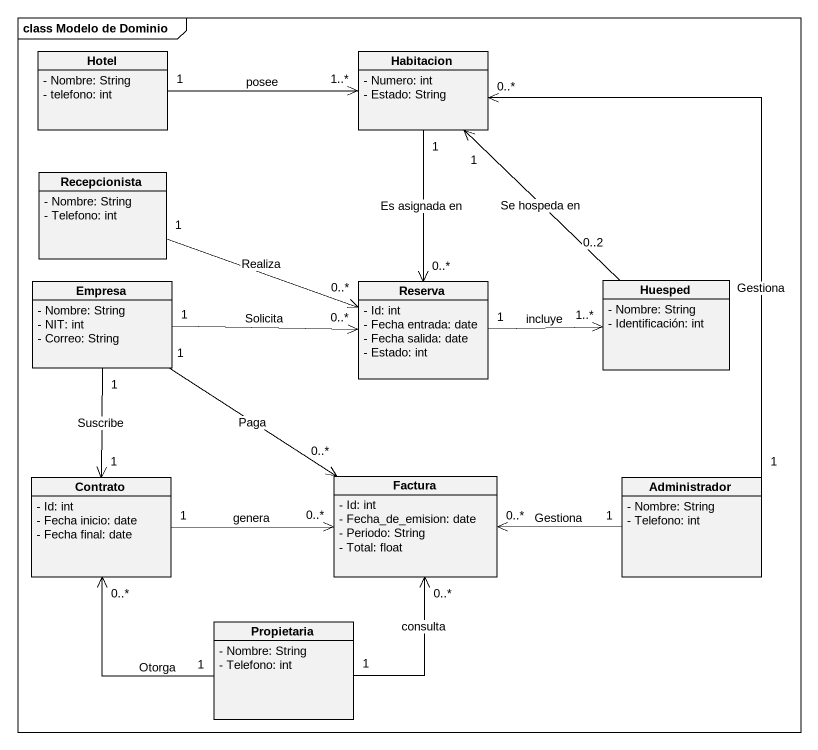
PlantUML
@startuml
mainframe class Modelo de Dominio
hide circle
hide empty members
skinparam classAttributeIconSize 0
class Hotel {
  - Nombre: String
  - telefono: int
}
class Habitacion {
  - Numero: int
  - Estado: String
}
class Recepcionista {
  - Nombre: String
  - Telefono: int
}
class Empresa {
  - Nombre: String
  - NIT: int
  - Correo: String
}
class Reserva {
  - Id: int
  - Fecha entrada: date
  - Fecha salida: date
  - Estado: int
}
class Huesped {
  - Nombre: String
  - Identificación: int
}
class Contrato {
  - Id: int
  - Fecha inicio: date
  - Fecha final: date
}
class Factura {
  - Id: int
  - Fecha_de_emision: date
  - Periodo: String
  - Total: float
}
class Administrador {
  - Nombre: String
  - Telefono: int
}
class Propietaria {
  - Nombre: String
  - Telefono: int
}
Hotel "1" -right-> "1..*" Habitacion : posee
Habitacion "1" --> "0..*" Reserva : Es asignada en
Recepcionista "1" -right-> "0..*" Reserva : Realiza
Empresa "1" -right-> "0..*" Reserva : Solicita
Empresa "1" --> "1" Contrato : Suscribe
Empresa "1" --> "0..*" Factura : Paga
Reserva "1" -right-> "1..*" Huesped : incluye
Huesped "0..2" -up-> "1" Habitacion : Se hospeda en
Contrato "1" -right-> "0..*" Factura : genera
Administrador "1" -up-> "0..*" Habitacion : Gestiona
Administrador "1" -left-> "0..*" Factura : Gestiona
Propietaria "1" -up-> "0..*" Contrato : Otorga
Propietaria "1" -up-> "0..*" Factura : consulta
@enduml
